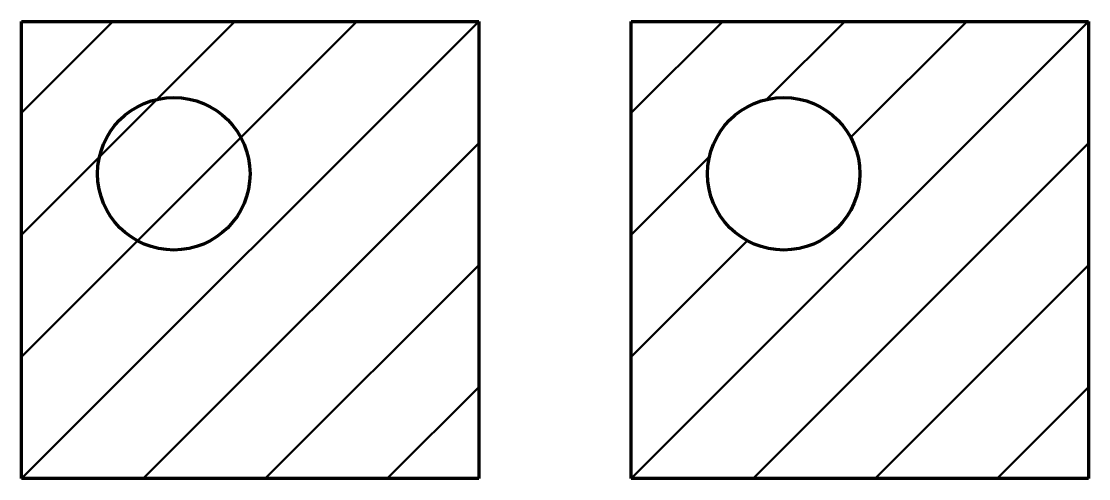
# Model space of a CAD drawing. Extents: x 30 to 240, y 30 to 120.
import ezdxf

# ---------------------------------------------------------------- set-up
doc = ezdxf.new("R2010")
doc.units = 0
doc.layers.get('0').update_dxf_attribs({"lineweight": 50})
doc.layers.add('construction', color=7, linetype='Continuous', lineweight=100)

msp = doc.modelspace()

# ---------------------------------------------------------------- hatches: boundary and pattern name
h = msp.add_hatch()
h.set_pattern_fill('ANSI31', color=256, scale=5.345, style=0)
h.paths.add_polyline_path([(30, 120), (120, 120), (120, 30), (30, 30)], flags=0)
h = msp.add_hatch()
h.set_pattern_fill('ANSI31', color=256, scale=5.345, style=0)
h.paths.add_polyline_path([(150, 120), (240, 120), (240, 30), (150, 30)], flags=0)
edge = h.paths.add_edge_path(flags=0)
edge.add_arc((180, 90), 15, 0, 360)

# ---------------------------------------------------------------- linework, layer by layer
at = {"layer": 'construction', "color": 1}
for p, q in [((30, 30), (30, 120)), ((30, 120), (120, 120)), ((120, 120), (120, 30)), ((150, 30), (150, 120)), ((150, 120), (240, 120)), ((240, 120), (240, 30)), ((120, 30), (30, 30)), ((240, 30), (150, 30))]:
    msp.add_line(p, q, dxfattribs=at)
at = {"layer": 'construction'}
msp.add_circle((60, 90), 15, dxfattribs=at)
at = {"layer": 'construction', "color": 1}
msp.add_circle((180, 90), 15, dxfattribs=at)

doc.saveas('drawing.dxf')
